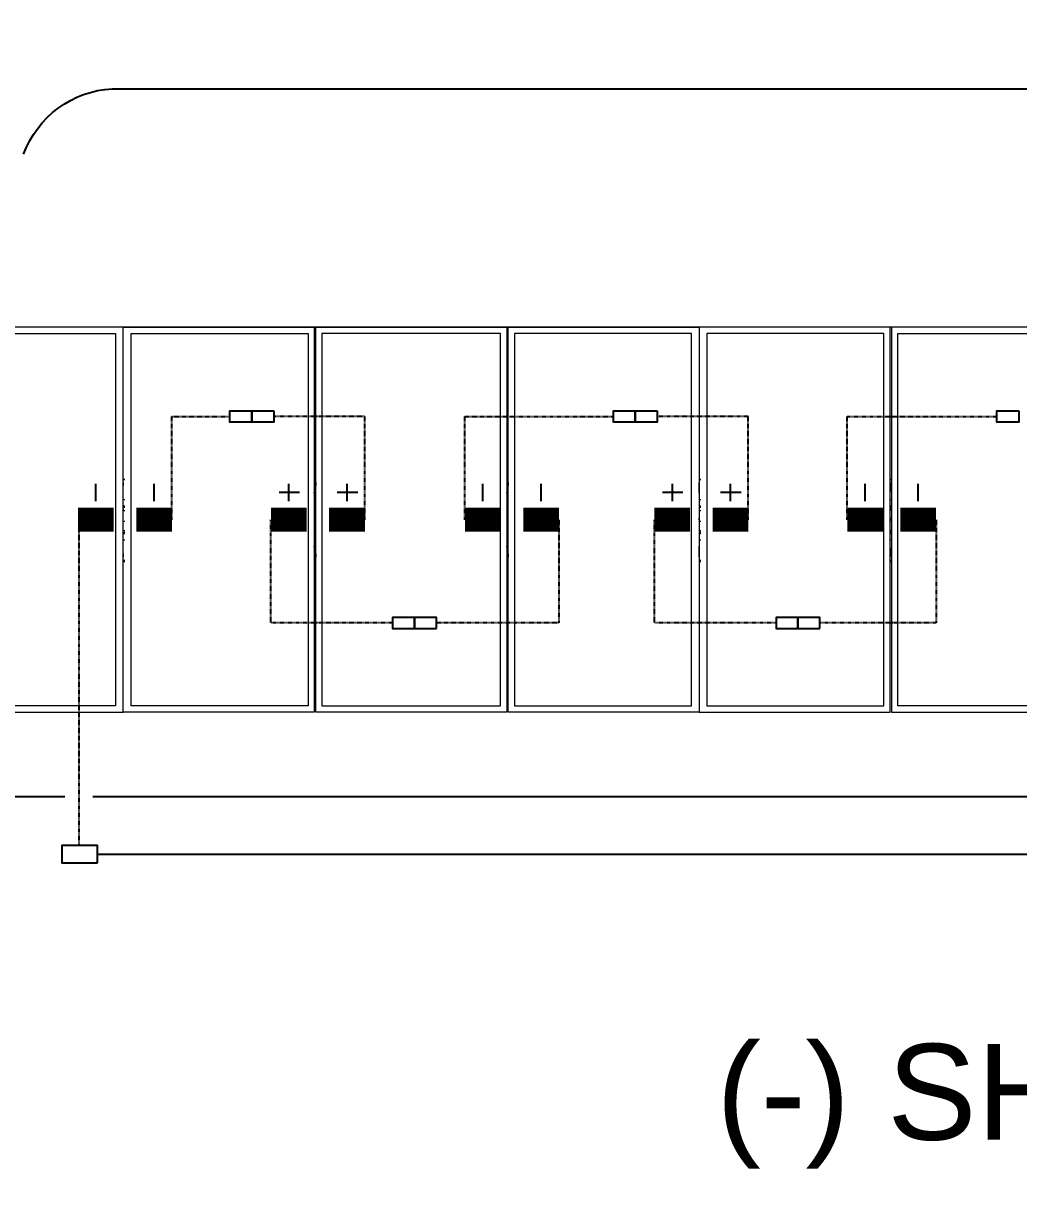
# Model space of a CAD drawing. Header units: feet. Extents: x -354 to 55127, y -297 to 4121.
# Drawn here: x 5510 to 5717.7, y 3558.6 to 3801.5 of the extents above; entities that cross this region are included whole.
import ezdxf
from ezdxf import colors
from ezdxf.entities.mleader import LeaderData, LeaderLine
from ezdxf.lldxf.tags import DXFTag
from ezdxf.math import Vec2, Vec3

# ---------------------------------------------------------------- set-up
doc = ezdxf.new("R2010")
doc.units = ezdxf.units.FT
doc.header["$MEASUREMENT"] = 0
doc.linetypes.add('HIDDEN', pattern=[0.375, 0.25, -0.125])
for name, color, linetype in [('E-DC HARNESS-NEG', 170, 'DC HARNESS CABLE'), ('E-DC HARNESS-POS', 10, 'DC HARNESS CABLE'), ('E-HARN-COMP', 8, 'Continuous'), ('E-TRNK-CABL-NEG', 6, 'HIDDEN'), ('E-TRUNK-CABLE-POS', 6, 'HIDDEN'), ('G-ANNO-TEXT', 1, 'Continuous'), ('Polarity-Text', 7, 'Continuous')]:
    doc.layers.add(name, color=color, linetype=linetype)
doc.styles.add('NEI-A', font='arial.ttf')
doc.styles.get("Standard").update_dxf_attribs({"font": 'arial.ttf'})
tags = doc.linetypes.add('DC HARNESS CABLE', pattern='A,0.5,-0.2,["DH",Standard,S=0.1,R=0,X=-0.1,Y=-0.05],-0.2', length=0.9).pattern_tags.tags
tags[6] = DXFTag(74, 10)

# ---------------------------------------------------------------- blocks, each defined once
blk = doc.blocks.new('A$C47dfd34d')
at = {"lineweight": 5}
for points in [[(8.1263, 0.4133), (6.0664, 0.4133)], [(6.6847, 0.235), (6.6847, 0.2467), (6.6847, 0.2433)], [(6.8897, 0.235), (6.8914, 0.2467), (6.8914, 0.2433)], [(7.0964, 0.235), (7.098, 0.2467), (7.098, 0.2433)], [(7.303, 0.235), (7.303, 0.2467), (7.303, 0.2433)], [(7.508, 0.235), (7.5097, 0.2467), (7.5097, 0.2433)], [(6.6847, 0.2283), (6.6864, 0.2283)], [(6.8897, 0.2283), (6.8914, 0.2283)], [(7.0964, 0.2283), (7.098, 0.2283)], [(7.303, 0.2283), (7.3047, 0.2283)], [(7.508, 0.2283), (7.5097, 0.2283)], [(6.6847, 0.2217), (6.6864, 0.2217)], [(6.6847, 0.22), (6.6864, 0.22)], [(6.6847, 0.2183), (6.6847, 0.2167), (6.6864, 0.2167)], [(6.8914, 0.2217), (6.8897, 0.2217)], [(6.8897, 0.22), (6.8914, 0.22)], [(6.8914, 0.2167), (6.8897, 0.2167), (6.8914, 0.2183)], [(7.098, 0.2217), (7.0964, 0.2217)], [(7.0964, 0.22), (7.098, 0.22)], [(7.098, 0.2167), (7.0964, 0.2167), (7.098, 0.2183)], [(7.303, 0.2217), (7.3047, 0.2217)], [(7.303, 0.22), (7.3047, 0.22)], [(7.303, 0.2183), (7.303, 0.2167), (7.3047, 0.2167)], [(7.5097, 0.2217), (7.508, 0.2217)], [(7.508, 0.22), (7.5097, 0.22)], [(7.5097, 0.2167), (7.508, 0.2167), (7.5097, 0.2183)], [(6.6847, 0.2067), (6.6847, 0.2083)], [(6.6847, 0.205), (6.6864, 0.205)], [(6.8897, 0.2067), (6.8914, 0.2083)], [(6.8914, 0.205), (6.8897, 0.205)], [(7.0964, 0.2067), (7.098, 0.2083)], [(7.098, 0.205), (7.0964, 0.205)], [(7.303, 0.2067), (7.303, 0.2083)], [(7.303, 0.205), (7.3047, 0.205)], [(7.508, 0.2067), (7.5097, 0.2083)], [(7.5097, 0.205), (7.508, 0.205)], [(6.6847, 0.195), (6.6864, 0.195)], [(6.6847, 0.1933), (6.6864, 0.1933)], [(6.6847, 0.1917), (6.6864, 0.1917)], [(6.8897, 0.195), (6.8914, 0.195)], [(6.8914, 0.1933), (6.8897, 0.1933)], [(6.8897, 0.1917), (6.8914, 0.1917)], [(7.0964, 0.195), (7.098, 0.195)], [(7.098, 0.1933), (7.0964, 0.1933)], [(7.0964, 0.1917), (7.098, 0.1917)], [(7.303, 0.195), (7.3047, 0.195)], [(7.303, 0.1933), (7.3047, 0.1933)], [(7.303, 0.1917), (7.3047, 0.1917)], [(7.508, 0.195), (7.5097, 0.195)], [(7.5097, 0.1933), (7.508, 0.1933)], [(7.508, 0.1917), (7.5097, 0.1917)], [(6.6847, 0.185), (6.6864, 0.185)], [(6.6847, 0.17), (6.6847, 0.1667), (6.6847, 0.1783)], [(6.8914, 0.185), (6.8897, 0.185)], [(6.8914, 0.17), (6.8914, 0.1667), (6.8897, 0.1783)], [(7.098, 0.185), (7.0964, 0.185)], [(7.098, 0.17), (7.098, 0.1667), (7.0964, 0.1783)], [(7.303, 0.185), (7.3047, 0.185)], [(7.303, 0.17), (7.303, 0.1667), (7.303, 0.1783)], [(7.5097, 0.185), (7.508, 0.185)], [(7.5097, 0.17), (7.5097, 0.1667), (7.508, 0.1783)], [(6.6847, 0.1667), (6.6847, 0.1667)], [(6.6847, 0.1633), (6.6864, 0.1633)], [(6.8897, 0.1633), (6.8914, 0.1633)], [(6.8914, 0.1667), (6.8914, 0.1667)], [(7.0964, 0.1633), (7.098, 0.1633)], [(7.098, 0.1667), (7.098, 0.1667)], [(7.303, 0.1667), (7.303, 0.1667)], [(7.303, 0.1633), (7.3047, 0.1633)], [(7.508, 0.1633), (7.5097, 0.1633)], [(7.5097, 0.1667), (7.5097, 0.1667)], [(6.6847, 0.1617), (6.6864, 0.1617)], [(6.8897, 0.1617), (6.8914, 0.1617)], [(7.0964, 0.1617), (7.098, 0.1617)], [(7.303, 0.1617), (7.3047, 0.1617)], [(7.508, 0.1617), (7.5097, 0.1617)]]:
    blk.add_lwpolyline(points, dxfattribs=at)
for points in [[(6.4797, 0.4133), (6.4797, 0), (6.6847, 0), (6.6847, 0.4133)], [(6.8897, 0.4133), (6.8897, 0), (6.6847, 0), (6.6847, 0.4133)], [(6.8914, 0.4133), (7.0964, 0.4133), (7.0964, 0), (6.8914, 0)], [(7.098, 0.4133), (7.303, 0.4133), (7.303, 0), (7.098, 0)], [(7.303, 0), (7.508, 0), (7.508, 0.4133), (7.303, 0.4133)], [(7.5097, 0.4133), (7.5097, 0), (7.7147, 0), (7.7147, 0.4133)], [(6.6764, 0.4067), (6.6764, 0.0067), (6.4864, 0.0067), (6.4864, 0.4067)], [(6.6931, 0.4067), (6.8831, 0.4067), (6.8831, 0.0067), (6.6931, 0.0067)], [(6.8981, 0.4067), (6.8981, 0.0067), (7.0897, 0.0067), (7.0897, 0.4067)], [(7.1047, 0.4067), (7.1047, 0.0067), (7.2947, 0.0067), (7.2947, 0.4067)], [(7.3114, 0.0067), (7.5014, 0.0067), (7.5014, 0.4067), (7.3114, 0.4067)], [(7.708, 0.4067), (7.708, 0.0067), (7.5164, 0.0067), (7.5164, 0.4067)], [(6.6864, 0.25), (6.6847, 0.25)], [(6.8914, 0.25), (6.8897, 0.25)], [(7.098, 0.25), (7.0964, 0.25)], [(7.3047, 0.25), (7.303, 0.25)], [(7.5097, 0.25), (7.508, 0.25)]]:
    blk.add_lwpolyline(points, close=True, dxfattribs=at)

msp = doc.modelspace()

# ---------------------------------------------------------------- linework, layer by layer
at = {"layer": 'E-DC HARNESS-NEG', "ltscale": 0.5}
msp.add_lwpolyline([(5525.51, 3628.17), (5899.89, 3628.17)], dxfattribs=at)
at = {"layer": 'E-DC HARNESS-POS', "ltscale": 0.5}
for points in [[(5485.25, 3640.17), (5518.68, 3640.17)], [(5524.57, 3640.17), (5899.89, 3640.17)]]:
    msp.add_lwpolyline(points, dxfattribs=at)
at = {"layer": 'E-HARN-COMP'}
for points in [[(5557.72, 3720.63), (5557.72, 3718.31), (5553.15, 3718.31), (5553.15, 3720.63)], [(5562.28, 3720.63), (5562.28, 3718.31), (5557.72, 3718.31), (5557.72, 3720.63)], [(5637.71, 3720.63), (5637.71, 3718.31), (5633.15, 3718.31), (5633.15, 3720.63)], [(5642.28, 3720.63), (5642.28, 3718.31), (5637.71, 3718.31), (5637.71, 3720.63)], [(5717.71, 3720.63), (5717.71, 3718.31), (5713.15, 3718.31), (5713.15, 3720.63)], [(5591.66, 3675.24), (5591.66, 3677.56), (5587.1, 3677.56), (5587.1, 3675.24)], [(5596.23, 3675.24), (5596.23, 3677.56), (5591.66, 3677.56), (5591.66, 3675.24)], [(5671.66, 3675.24), (5671.66, 3677.56), (5667.1, 3677.56), (5667.1, 3675.24)], [(5676.22, 3675.24), (5676.22, 3677.56), (5671.66, 3677.56), (5671.66, 3675.24)], [(5525.51, 3626.36), (5525.51, 3629.97), (5518.06, 3629.97), (5518.06, 3626.36)]]:
    msp.add_lwpolyline(points, close=True, dxfattribs=at)
at = {"layer": 'E-HARN-COMP', "const_width": 5}
for points in [[(5521.47, 3697.94), (5528.92, 3697.94)], [(5541.06, 3697.94), (5533.61, 3697.94)], [(5561.71, 3697.94), (5569.16, 3697.94)], [(5581.3, 3697.94), (5573.85, 3697.94)], [(5602.19, 3697.94), (5609.65, 3697.94)], [(5621.78, 3697.94), (5614.33, 3697.94)], [(5641.7, 3697.94), (5649.16, 3697.94)], [(5661.3, 3697.94), (5653.84, 3697.94)], [(5681.95, 3697.94), (5689.4, 3697.94)], [(5700.46, 3697.94), (5693.01, 3697.94)]]:
    msp.add_lwpolyline(points, dxfattribs=at)
at = {"layer": 'E-TRNK-CABL-NEG', "ltscale": 0.1}
for points in [[(5541.02, 3697.94), (5541.02, 3719.47), (5553.16, 3719.47)], [(5602.19, 3697.94), (5602.19, 3719.47), (5633.15, 3719.47)], [(5681.95, 3697.94), (5681.95, 3719.47), (5713.15, 3719.47)], [(5521.62, 3697.94), (5521.62, 3629.97)], [(5621.78, 3697.94), (5621.78, 3676.4), (5596.23, 3676.4)], [(5700.46, 3697.94), (5700.46, 3676.4), (5676.22, 3676.4)]]:
    msp.add_lwpolyline(points, dxfattribs=at)
at = {"layer": 'E-TRUNK-CABLE-POS', "ltscale": 0.1}
for points in [[(5581.3, 3697.94), (5581.3, 3719.47), (5562.28, 3719.47)], [(5661.3, 3697.94), (5661.3, 3719.47), (5642.28, 3719.47)], [(5587.1, 3676.4), (5561.71, 3676.4), (5561.71, 3697.94)], [(5667.1, 3676.4), (5641.71, 3676.4), (5641.71, 3697.94)]]:
    msp.add_lwpolyline(points, dxfattribs=at)
at = {"layer": 'G-ANNO-TEXT', "flags": 128}
msp.add_lwpolyline([(5510.11, 3774.22, -0.298343), (5528.61, 3787.87), (6033.57, 3787.87, 0.298343), (6052.07, 3801.52, 0.298343), (6070.58, 3787.87), (6734.88, 3787.87, -0.298343), (6753.39, 3774.22)], format="xyb", dxfattribs=at)
at = {"layer": 'Polarity-Text'}
for p, q in [((5525.12, 3705.4), (5525.12, 3701.78)), ((5537.26, 3705.4), (5537.26, 3701.78)), ((5565.4, 3705.4), (5565.4, 3701.78)), ((5577.54, 3705.4), (5577.54, 3701.78)), ((5605.84, 3705.4), (5605.84, 3701.78)), ((5617.98, 3705.4), (5617.98, 3701.78)), ((5645.39, 3705.4), (5645.39, 3701.78)), ((5657.53, 3705.4), (5657.53, 3701.78)), ((5685.6, 3705.4), (5685.6, 3701.78)), ((5696.66, 3705.4), (5696.66, 3701.78)), ((5567.67, 3703.59), (5563.4, 3703.59)), ((5579.81, 3703.59), (5575.54, 3703.59)), ((5647.67, 3703.59), (5643.4, 3703.59)), ((5659.81, 3703.59), (5655.53, 3703.59))]:
    msp.add_line(p, q, dxfattribs=at)

# ---------------------------------------------------------------- block references
at = {"xscale": 194.318304, "yscale": 194.318304, "zscale": 194.318304}
msp.add_blockref('A$C47dfd34d', (4231.93, 3657.78), dxfattribs=at)

# ---------------------------------------------------------------- next in the draw order: leaders
at = {"layer": 'G-ANNO-TEXT'}
ml = msp.add_multileader_mtext('Standard', dxfattribs=at)
ml.set_content('(-) SHORT BLA HARNESS ', color=256, style='NEI-A')
ml.set_leader_properties()
ml.build(insert=Vec2(0, 0))
ml.multileader.update_dxf_attribs({"dogleg_length": 0.36, "arrow_head_size": 22.51})
ctx = ml.context
ctx.base_point, ctx.char_height, ctx.arrow_head_size, ctx.landing_gap_size, ctx.plane_origin = Vec3(5634.67, 3575.62, -22.9), 20, 22.51, 23.05, Vec3(13732.12, -2034.47, -22.9)
ctx.text_align_type = 2
notes = []
notes.append((ctx, [(1, (1, 1, 0), (6060.6, 3575.62, -22.9), (-1, 0), 46.1, [(1, [(6163.84, 3647.62, -22.9)], 0, [])])]))
ctx.mtext.insert, ctx.mtext.width, ctx.mtext.alignment, ctx.mtext.flow_direction = Vec3(5991.45, 3588.56, -22.9), 339.5418, 3, 5
ctx.mtext.has_bg_fill, ctx.mtext.bg_color, ctx.mtext.bg_scale_factor, ctx.mtext.bg_transparency, ctx.mtext.use_window_bg_color = 1, -1073741824, 1.5, 0, 1
for ctx, leaders in notes:
    for number, flags, end, landing, length, lines in leaders:
        leader = LeaderData()
        leader.index, (leader.has_last_leader_line, leader.has_dogleg_vector, leader.attachment_direction) = number, flags
        leader.last_leader_point, leader.dogleg_vector, leader.dogleg_length = Vec3(end), Vec3(landing), length
        for number, points, colour, breaks in lines:
            line = LeaderLine()
            line.index, line.vertices, line.color, line.breaks = number, Vec3.list(points), colors.encode_raw_color(colour), breaks
            leader.lines.append(line)
        ctx.leaders.append(leader)

doc.saveas('drawing.dxf')
